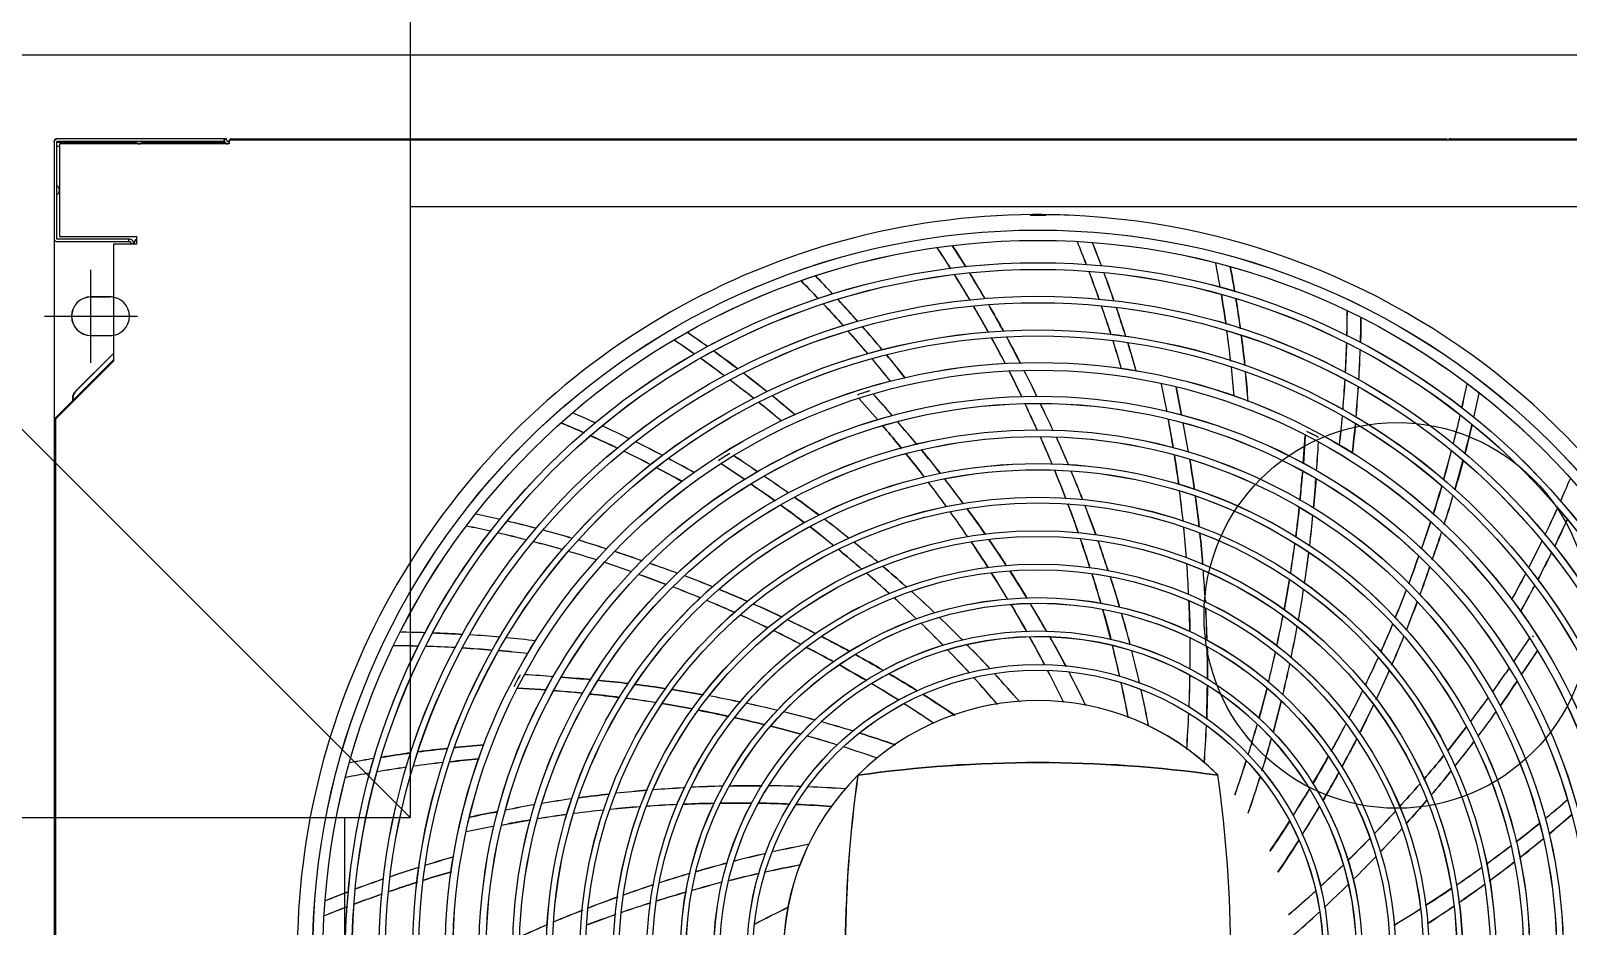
# Model space of a CAD drawing. Header units: millimetres. Extents: x 0 to 126150, y 0 to 89100.
# Drawn here: x 32251 to 32849, y 16356 to 16704 of the extents above; entities that cross this region are included whole.
import ezdxf

# ---------------------------------------------------------------- set-up
doc = ezdxf.new("R2010")
doc.units = ezdxf.units.MM
doc.header["$LTSCALE"] = 0.2
doc.layers.add('A_建築', color=8, linetype='Continuous')

msp = doc.modelspace()

# ---------------------------------------------------------------- linework, layer by layer
at = {"layer": 'A_建築', "lineweight": -3}
for points in [[(32398.87, 16398.49), (31723.87, 17073.49), (31723.87, 16398.49)], [(32178.02, 16694.94), (32178.02, 15994.94), (33108.02, 15994.94), (33108.02, 16694.94)]]:
    msp.add_lwpolyline(points, close=True, dxfattribs=at)
for points in [[(31723.87, 16398.49), (32398.87, 17073.49), (32398.87, 16398.49)], [(32327.55, 16661.85), (32327.55, 16662.45), (32261.55, 16662.45)], [(32326.54, 16662.45), (32326.54, 16660.46)], [(32329.35, 16662.45), (32802.05, 16662.45), (32802.05, 16661.95)], [(32333.55, 16661.95), (32333.55, 16662.45)], [(32803.55, 16661.95), (32803.55, 16662.45), (33024.55, 16662.45)], [(32260.52, 16661.44), (32260.52, 16028.45)], [(32260.55, 16028.45), (32260.55, 16661.45)], [(32957.52, 16661.94), (32328.52, 16661.94), (32328.52, 16660.44), (32262.52, 16660.44), (32262.52, 16624.44), (32292.52, 16624.44), (32292.52, 16621.44), (32283.52, 16621.44), (32283.52, 16575.94), (32261.02, 16553.44), (32261.02, 16136.44), (32283.52, 16113.94), (32283.52, 16068.44), (32292.52, 16068.44), (32292.52, 16065.44), (32262.52, 16065.44), (32262.52, 16029.44), (32328.52, 16029.44), (32328.52, 16027.94), (32957.52, 16027.94)], [(32957.55, 16661.95), (32328.55, 16661.95), (32328.55, 16660.46), (32262.55, 16660.46), (32262.55, 16624.45), (32292.55, 16624.45), (32292.55, 16621.45), (32283.54, 16621.45), (32283.54, 16575.95), (32261.05, 16553.45), (32261.05, 16136.45), (32283.54, 16113.95), (32283.54, 16068.45), (32292.55, 16068.45), (32292.55, 16065.45), (32262.55, 16065.45), (32262.55, 16029.45), (32328.55, 16029.45), (32328.55, 16027.95), (32957.55, 16027.95)], [(32327.52, 16661.86), (32327.52, 16662.44), (32261.52, 16662.44)], [(32261.52, 16623.45), (32261.52, 16661.44)], [(32327.23, 16660.74), (32326.52, 16661.44), (32261.52, 16661.44)], [(32292.09, 16661.04), (32261.52, 16661.04)], [(32262.5, 16659.44), (32261.52, 16659.44)], [(32261.55, 16622.45), (32289.55, 16622.45), (32289.55, 16623.45), (32261.55, 16623.45), (32261.55, 16661.45), (32326.54, 16661.45), (32327.25, 16660.75)], [(32292.04, 16661.05), (32261.55, 16661.05)], [(32262.55, 16659.45), (32261.55, 16659.45)], [(32294.95, 16661.05), (32324.75, 16661.05), (32324.75, 16660.46)], [(32294.95, 16661.04), (32324.72, 16661.04), (32324.72, 16660.46)], [(32326.52, 16662.44), (32326.52, 16660.44)], [(32326.52, 16660.44), (32326.52, 16661.44)], [(32327.23, 16662.15), (32327.93, 16661.45)], [(32328.55, 16661.45), (32327.95, 16661.45), (32327.25, 16662.15)], [(32327.94, 16661.45), (32328.52, 16661.45)], [(32328.52, 16660.45), (32327.94, 16660.45)], [(32329.32, 16662.44), (32802.02, 16662.44), (32802.02, 16661.94)], [(32333.52, 16662.44), (32333.52, 16661.94)], [(32802.81, 16662.15), (32802.6, 16661.94)], [(32803.52, 16661.95), (32803.52, 16662.44), (32953.52, 16662.44), (32953.52, 16661.95)], [(36313.39, 16635.99), (32398.87, 16635.99)], [(32640.02, 16632.93), (32640.02, 16632.73)], [(32641.02, 16632.73), (32641.02, 16632.94)], [(32645.02, 16632.73), (32645.02, 16632.94)], [(32646.02, 16632.73), (32646.02, 16632.93)], [(32261.52, 16622.45), (32289.52, 16622.45), (32289.52, 16623.44), (32261.52, 16623.44)], [(32274.77, 16575.35), (32274.77, 16611.54)], [(32282.25, 16600.95), (32274.75, 16600.95)], [(32274.77, 16600.94), (32282.27, 16600.94)], [(32256.67, 16593.44), (32292.86, 16593.44)], [(32274.75, 16585.95), (32282.25, 16585.95)], [(32274.77, 16585.94), (32282.27, 16585.94)], [(32283.54, 16578.95), (32268.75, 16564.25)], [(32268.76, 16564.21), (32283.52, 16578.97)], [(32260.52, 16553.44), (32283.52, 16576.44), (32282.46, 16575.38), (32282.71, 16575.13)], [(32283.54, 16576.45), (32260.55, 16553.45)], [(32282.75, 16575.15), (32282.45, 16575.35)], [(32636.79, 16562.11), (32631.92, 16571.94)], [(32631.95, 16571.95), (32636.75, 16562.15)], [(32693.22, 16556.25), (32691.05, 16567.08)], [(32693.25, 16556.25), (32691.05, 16567.05)], [(32267.71, 16560.63), (32267.71, 16561.67)], [(32267.75, 16561.65), (32267.75, 16560.65)], [(32572.85, 16562.95), (32573.25, 16563.05)], [(32573.21, 16563.04), (32572.89, 16562.94)], [(32580.72, 16553.19), (32573.53, 16561.35)], [(32573.55, 16561.35), (32580.75, 16553.15)], [(32637.93, 16559.54), (32639.06, 16557.17)], [(32639.05, 16557.15), (32637.95, 16559.55)], [(32584.25, 16548.95), (32582.55, 16550.95)], [(32582.57, 16550.91), (32584.26, 16548.91)], [(32694.15, 16550.95), (32693.65, 16553.55)], [(32693.65, 16553.55), (32694.12, 16550.96)], [(32746.2, 16536.03), (32746.91, 16547.1)], [(32746.95, 16547.05), (32746.25, 16536.05)], [(32747.55, 16548.65), (32747.85, 16548.55)], [(32747.87, 16548.53), (32747.57, 16548.68)], [(32518.85, 16537.35), (32519.15, 16537.55)], [(32519.14, 16537.54), (32518.86, 16537.36)], [(32528.95, 16529.95), (32519.85, 16536.05)], [(32529, 16529.93), (32519.86, 16536.01)], [(32745.92, 16533.33), (32745.7, 16530.72)], [(32745.95, 16533.35), (32745.75, 16530.75)], [(32531.32, 16528.25), (32533.48, 16526.76)], [(32533.44, 16526.75), (32531.35, 16528.25)], [(32792.15, 16502.85), (32795.75, 16513.35)], [(32792.15, 16502.85), (32795.7, 16513.35)], [(32485.05, 16494.05), (32474.55, 16497.65)], [(32485.1, 16494.08), (32474.55, 16497.64)], [(32790.25, 16497.85), (32791.15, 16500.25)], [(32791.17, 16500.28), (32790.28, 16497.81)], [(32490.15, 16492.25), (32487.65, 16493.05)], [(32487.68, 16493.09), (32490.15, 16492.21)], [(32827.95, 16458.95), (32834.15, 16468.15)], [(32827.98, 16458.93), (32834.11, 16468.14)], [(32835.62, 16468.83), (32835.44, 16469.11)], [(32835.65, 16468.85), (32835.45, 16469.15)], [(32826.33, 16456.65), (32824.83, 16454.49)], [(32826.35, 16456.65), (32824.84, 16454.45)], [(32439.45, 16449.75), (32439.25, 16449.45)], [(32439.44, 16449.79), (32439.28, 16449.5)], [(32451.92, 16448.12), (32440.71, 16448.84)], [(32440.75, 16448.85), (32451.95, 16448.15)], [(32454.63, 16447.84), (32457.25, 16447.62)], [(32457.25, 16447.65), (32454.65, 16447.85)], [(32848.99, 16405.4), (32846.99, 16403.7)], [(32848.94, 16405.35), (32846.94, 16403.65)], [(32373.54, 16248.55), (32373.54, 16398.55)], [(32431.74, 16395.15), (32420.65, 16392.95)], [(32431.72, 16395.15), (32420.65, 16392.92)], [(32434.42, 16395.57), (32437, 16396.04)], [(32434.44, 16395.55), (32437.05, 16396.05)]]:
    msp.add_lwpolyline(points, dxfattribs=at)
for points in [[(32261.55, 16662.45, 0.414214), (32260.54, 16661.45)], [(32327.25, 16662.16, 0.198912), (32326.54, 16662.45)], [(32329.35, 16662.45, 0.305139), (32328.6, 16661.96)], [(32803.55, 16662.45, 0.198912), (32802.84, 16662.16)], [(32260.52, 16661.44, -0.414214), (32261.52, 16662.44, 0.414214)], [(32295.25, 16661.44, -0.57735), (32291.79, 16661.44, 0.57735)], [(32291.81, 16661.45, 0.57735), (32295.28, 16661.45)], [(32324.46, 16661.04, 0.041822), (32324.16, 16661.44)], [(32324.48, 16661.05, 0.041822), (32324.18, 16661.45)], [(32324.92, 16661.04, -0.224493), (32326.16, 16660.46, 0.224493)], [(32326.18, 16660.47, 0.224493), (32324.95, 16661.05)], [(32327.23, 16662.15, 0.198912), (32326.52, 16662.44)], [(32327.23, 16660.74, 0.198912), (32327.94, 16660.45)], [(32327.24, 16660.74, 0.198912), (32327.95, 16660.45)], [(32328.58, 16661.95, -0.30514), (32329.32, 16662.44, 0.30514)], [(32802.81, 16662.15, -0.198912), (32803.52, 16662.44, 0.198912)], [(32261.52, 16644.17, -0.57735), (32261.52, 16640.71, 0.57735)], [(32261.55, 16640.72, 0.57735), (32261.55, 16644.18)], [(32641.02, 16632.94, 0.561254), (32387.82, 16211.46)], [(32394.64, 16199.22, 3775570.7332), (32394.64, 16199.22)], [(32394.61, 16199.21, 1.684427), (32655.02, 16632.69)], [(32646.02, 16632.73, 0.005212), (32640.02, 16632.73)], [(32640.04, 16632.74, -0.005212), (32646.04, 16632.74, 0.005212)], [(32655.02, 16632.69, 0.012156), (32641.02, 16632.94)], [(32260.52, 16623.45, 0.414214), (32261.52, 16622.44)], [(32260.54, 16623.45, 0.414214), (32261.55, 16622.45)], [(32291.52, 16621.44, 0.414214), (32289.52, 16623.44)], [(32289.52, 16622.44, -0.414214), (32290.52, 16621.44, 0.414214)], [(32291.55, 16621.45, 0.414214), (32289.55, 16623.45)], [(32290.55, 16621.45, 0.414214), (32289.55, 16622.45)], [(32292.48, 16623.59, 0.208767), (32291.52, 16621.39)], [(32292.51, 16623.55, 0.208765), (32291.55, 16621.35)], [(32615.02, 16612.59, 0.005043), (32609.73, 16620.85)], [(32609.75, 16620.87, -0.005043), (32615.04, 16612.61, 0.005043)], [(32661.87, 16613.49, 0.004771), (32658.36, 16622.36)], [(32661.89, 16613.48, 0.004771), (32658.38, 16622.35)], [(32664.21, 16621.87, -0.004898), (32667.68, 16613, 0.004898)], [(32667.73, 16613.03, 0.004898), (32664.26, 16621.9)], [(32609.13, 16611.95, 0.004857), (32603.85, 16620.11)], [(32609.18, 16611.91, 0.004857), (32603.9, 16620.07)], [(32563.31, 16602.04, 0.004979), (32556.6, 16609.02)], [(32563.33, 16601.99, 0.004979), (32556.63, 16608.97)], [(32616.57, 16599.79, 0.005687), (32610.66, 16609.51)], [(32616.62, 16599.75, 0.005687), (32610.71, 16609.47)], [(32622.47, 16600.28, 0.00594), (32616.52, 16610.17)], [(32622.49, 16600.3, 0.00594), (32616.54, 16610.2)], [(32666.83, 16600.04, 0.005684), (32662.93, 16610.71)], [(32666.86, 16600.03, 0.005684), (32662.95, 16610.71)], [(32672.68, 16599.24, 0.005959), (32668.76, 16610.14)], [(32672.72, 16599.27, 0.005959), (32668.8, 16610.17)], [(32713.9, 16604.57, 0.004775), (32712.18, 16613.96)], [(32713.9, 16604.61, 0.004775), (32712.19, 16614.01)], [(32717.83, 16612.6, -0.005074), (32719.56, 16602.89, 0.005074)], [(32719.58, 16602.9, 0.005074), (32717.84, 16612.61)], [(32557.6, 16600.33, 0.004694), (32551.06, 16607.07)], [(32551.1, 16607.05, -0.004694), (32557.64, 16600.31, 0.004694)], [(32274.75, 16600.95, 1), (32274.75, 16585.95)], [(32274.77, 16600.94, 1), (32274.77, 16585.94)], [(32283.51, 16600.84, 0.042491), (32282.25, 16600.95)], [(32282.27, 16585.94, 1), (32282.27, 16600.94)], [(32567.51, 16589.61, 0.005805), (32559.65, 16598.16)], [(32559.69, 16598.14, -0.005805), (32567.54, 16589.59, 0.005805)], [(32573.05, 16591.38, 0.005913), (32565.32, 16599.89)], [(32573.08, 16591.34, 0.005912), (32565.35, 16599.84)], [(32623.78, 16587.23, 0.005858), (32617.98, 16597.41)], [(32623.83, 16587.19, 0.005858), (32618.03, 16597.37)], [(32629.69, 16587.51, 0.006118), (32623.87, 16597.88)], [(32623.89, 16597.9, -0.006118), (32629.71, 16587.53, 0.006118)], [(32671.47, 16586.24, 0.005822), (32667.79, 16597.29)], [(32671.5, 16586.23, 0.005822), (32667.82, 16597.28)], [(32716.16, 16590.33, 0.005765), (32714.39, 16601.73)], [(32714.39, 16601.68, -0.005765), (32716.16, 16590.29, 0.005765)], [(32720, 16600.23, -0.006053), (32721.75, 16588.59, 0.006053)], [(32721.76, 16588.6, 0.006053), (32720.02, 16600.24)], [(32677.22, 16585.43, 0.006053), (32673.57, 16596.62)], [(32677.26, 16585.46, 0.006053), (32673.62, 16596.65)], [(32763.16, 16585.74, 0.004891), (32763.31, 16595.53)], [(32763.2, 16585.72, 0.004888), (32763.35, 16595.5)], [(32768.44, 16583.14, 0.004924), (32768.63, 16592.71)], [(32768.65, 16592.74, -0.004926), (32768.47, 16583.16, 0.004926)], [(32282.25, 16585.95, 0.04283), (32283.52, 16586.06)], [(32514.57, 16581.64, 0.004904), (32506.75, 16587.09)], [(32514.59, 16581.59, 0.004904), (32506.77, 16587.04)], [(32576.83, 16578.93, 0.00571), (32569.34, 16587.56)], [(32576.86, 16578.91, 0.00571), (32569.38, 16587.54)], [(32582.57, 16580.34, 0.006062), (32574.9, 16589.29)], [(32582.59, 16580.29, 0.006062), (32574.92, 16589.24)], [(32630.39, 16574.91, 0.005764), (32624.97, 16585.08)], [(32630.44, 16574.87, 0.005763), (32625.02, 16585.04)], [(32636.18, 16575.2, 0.005845), (32630.91, 16585.26)], [(32630.93, 16585.28, -0.005845), (32636.2, 16575.22, 0.005845)], [(32718, 16576.04, 0.005853), (32716.54, 16587.65)], [(32718, 16576, 0.005853), (32716.54, 16587.61)], [(32722.09, 16586.04, -0.006096), (32723.5, 16574.28, 0.006096)], [(32723.52, 16574.29, 0.006096), (32722.11, 16586.06)], [(32509.57, 16578.65, 0.004904), (32501.5, 16584.22)], [(32509.59, 16578.64, 0.004904), (32501.52, 16584.21)], [(32516.94, 16579.94, -0.006058), (32526.41, 16572.94, 0.006058)], [(32526.43, 16572.89, 0.006058), (32516.96, 16579.9)], [(32675.53, 16572.95, 0.005678), (32672.24, 16583.82)], [(32675.55, 16572.94, 0.005678), (32672.27, 16583.81)], [(32677.95, 16583.09, -0.005827), (32681.15, 16572.23, 0.005827)], [(32681.19, 16572.26, 0.005826), (32677.99, 16583.12)], [(32762.59, 16571.42, 0.005834), (32763.08, 16583.08)], [(32762.63, 16571.39, 0.005832), (32763.13, 16583.04)], [(32767.8, 16568.77, 0.005853), (32768.34, 16580.14)], [(32767.83, 16568.8, 0.005851), (32768.37, 16580.16)], [(32521.17, 16570.22, 0.005764), (32511.87, 16577.02)], [(32521.19, 16570.21, 0.005764), (32511.88, 16577.01)], [(32585.81, 16568.02, 0.005762), (32578.5, 16576.94)], [(32585.84, 16568, 0.005762), (32578.54, 16576.92)], [(32584.17, 16578.41, -0.005937), (32591.42, 16569.42, 0.005937)], [(32591.44, 16569.38, 0.005937), (32584.19, 16578.36)], [(32719.37, 16562.35, 0.005665), (32718.27, 16573.62)], [(32719.37, 16562.3, 0.005665), (32718.27, 16573.58)], [(32532.59, 16561.4, 0.005839), (32523.37, 16568.56)], [(32532.61, 16561.39, 0.005839), (32523.39, 16568.55)], [(32528.63, 16571.25, -0.005914), (32537.66, 16564.14, 0.005914)], [(32537.69, 16564.1, 0.005914), (32528.65, 16571.2)], [(32642.66, 16562.09, 0.011705), (32637.68, 16572.29)], [(32642.7, 16562.07, 0.011705), (32637.72, 16572.27)], [(32724.8, 16560.29, 0.005924), (32723.76, 16571.76)], [(32724.81, 16560.3, 0.005924), (32723.78, 16571.77)], [(32761.61, 16557.11, 0.005882), (32762.45, 16568.84)], [(32761.66, 16557.08, 0.00588), (32762.49, 16568.81)], [(32807.91, 16557.86, 0.004692), (32809.88, 16567.03)], [(32807.94, 16557.88, 0.004695), (32809.91, 16567.06)], [(32267.71, 16561.67, -0.198912), (32268.76, 16564.21, 0.198912)], [(32268.8, 16564.2, 0.198912), (32267.75, 16561.65)], [(32548.62, 16555.04, 0.005982), (32539.69, 16562.5)], [(32548.65, 16555, 0.005982), (32539.72, 16562.45)], [(32577.75, 16564.44, 0.00519), (32573.2, 16563.04)], [(32577.77, 16564.45, 0.005188), (32573.23, 16563.05)], [(32586.44, 16554.67, 0.011659), (32579.01, 16563.2)], [(32586.45, 16554.65, 0.011659), (32579.02, 16563.18)], [(32696.72, 16565.81, -0.011392), (32698.84, 16554.96, 0.011392)], [(32698.86, 16555, 0.011392), (32696.74, 16565.84)], [(32766.71, 16554.18, 0.005986), (32767.61, 16565.78)], [(32766.74, 16554.2, 0.005987), (32767.64, 16565.8)], [(32812.48, 16554.04, 0.004973), (32814.56, 16563.49)], [(32812.51, 16554.01, 0.004974), (32814.59, 16563.45)], [(32471.06, 16551.91, 0.005049), (32462.07, 16555.85)], [(32471.07, 16551.93, 0.005049), (32462.08, 16555.87)], [(32543.3, 16552.65, 0.005639), (32534.59, 16559.81)], [(32543.32, 16552.63, 0.005639), (32534.61, 16559.8)], [(32642.79, 16549, 0.004628), (32639.02, 16557.13)], [(32642.83, 16549.05, 0.004628), (32639.06, 16557.17)], [(32648.94, 16549.01, 0.005908), (32643.96, 16559.44)], [(32648.97, 16549.01, 0.005908), (32643.99, 16559.44)], [(32804.56, 16543.87, 0.005647), (32807.23, 16554.84)], [(32804.58, 16543.9, 0.005646), (32807.25, 16554.87)], [(32466.53, 16548.13, 0.004786), (32457.74, 16551.93)], [(32457.74, 16551.91, -0.004786), (32466.53, 16548.11, 0.004786)], [(32484.11, 16545.81, 0.005937), (32473.67, 16550.73)], [(32484.12, 16545.83, 0.005936), (32473.68, 16550.75)], [(32584.26, 16548.92, -0.004615), (32589.99, 16542.07, 0.004615)], [(32589.99, 16542.06, 0.004616), (32584.26, 16548.91)], [(32595.94, 16543.64, 0.005861), (32588.5, 16552.35)], [(32595.96, 16543.6, 0.005861), (32588.51, 16552.32)], [(32694.11, 16550.97, -0.004585), (32695.63, 16542.24, 0.004585)], [(32695.65, 16542.22, 0.004585), (32694.12, 16550.96)], [(32701.57, 16540.65, 0.005896), (32699.46, 16551.98)], [(32701.57, 16540.6, 0.005896), (32699.46, 16551.94)], [(32760.28, 16543.29, 0.00572), (32761.41, 16554.67)], [(32760.32, 16543.27, 0.005718), (32761.45, 16554.65)], [(32765.25, 16540.12, 0.005895), (32766.47, 16551.51)], [(32766.5, 16551.54, -0.005895), (32765.28, 16540.14, 0.005895)], [(32809.01, 16539.92, 0.005961), (32811.81, 16551.17)], [(32811.84, 16551.13, -0.00596), (32809.04, 16539.89, 0.00596)], [(32479.47, 16542.16, 0.005666), (32469.2, 16546.94)], [(32469.2, 16546.91, -0.005666), (32479.47, 16542.14, 0.005666)], [(32497.12, 16539.28, 0.006049), (32486.63, 16544.6)], [(32497.11, 16539.26, 0.006049), (32486.63, 16544.58)], [(32643.93, 16546.48, -0.00598), (32648.51, 16535.86, 0.00598)], [(32648.55, 16535.9, 0.00598), (32643.96, 16546.52)], [(32650.16, 16546.35, -0.006005), (32654.9, 16535.61, 0.006005)], [(32654.94, 16535.61, 0.006005), (32650.19, 16546.35)], [(32752.07, 16546.31, 0.005191), (32747.87, 16548.53)], [(32752.1, 16546.32, 0.005191), (32747.9, 16548.54, -0.001737)], [(32751.32, 16533.27, 0.011471), (32752.08, 16544.37)], [(32751.33, 16533.29, 0.011472), (32752.09, 16544.39)], [(32492.54, 16535.67, 0.005924), (32481.94, 16540.97)], [(32492.54, 16535.65, 0.005924), (32481.94, 16540.95)], [(32509.42, 16532.61, 0.005863), (32499.41, 16538.07)], [(32509.41, 16532.59, 0.005863), (32499.41, 16538.05)], [(32523.16, 16540.07, 0.005191), (32519.13, 16537.54)], [(32523.18, 16540.08, 0.005188), (32519.16, 16537.55, -0.001737)], [(32534.13, 16532.81, 0.01176), (32524.66, 16539.18)], [(32534.13, 16532.85, 0.01176), (32524.67, 16539.22)], [(32591.81, 16539.83, -0.005946), (32598.95, 16530.8, 0.005946)], [(32598.96, 16530.8, 0.005946), (32591.82, 16539.82)], [(32597.76, 16541.45, -0.005942), (32605.05, 16532.39, 0.005942)], [(32605.06, 16532.36, 0.005942), (32597.78, 16541.41)], [(32696.08, 16539.5, -0.005941), (32697.75, 16528.13, 0.005941)], [(32697.77, 16528.12, 0.005941), (32696.09, 16539.49)], [(32703.88, 16526.06, 0.006025), (32702.07, 16537.7)], [(32702.08, 16537.66, -0.006025), (32703.88, 16526.01, 0.006025)], [(32800.77, 16529.89, 0.005767), (32803.82, 16541.02)], [(32800.8, 16529.93, 0.005764), (32803.85, 16541.04)], [(32805.12, 16525.9, 0.006039), (32808.29, 16537.21)], [(32808.32, 16537.17, -0.006039), (32805.15, 16525.86, 0.006039)], [(32504.66, 16529.22, 0.00561), (32494.77, 16534.52)], [(32494.77, 16534.49, -0.00561), (32504.66, 16529.2, 0.00561)], [(32546.05, 16524.72, 0.005786), (32536.72, 16531.12)], [(32546.07, 16524.7, 0.005786), (32536.74, 16531.1)], [(32649.54, 16533.38, -0.006076), (32653.88, 16522.46, 0.006076)], [(32653.92, 16522.5, 0.006075), (32649.58, 16533.43)], [(32660.45, 16522.06, 0.006178), (32655.9, 16533.25)], [(32660.49, 16522.06, 0.006179), (32655.93, 16533.26)], [(32540.81, 16521.6, 0.004635), (32533.47, 16526.76)], [(32540.84, 16521.57, 0.004635), (32533.5, 16526.72)], [(32607.49, 16519.4, 0.006076), (32600.47, 16528.83)], [(32607.49, 16519.4, 0.006075), (32600.47, 16528.83)], [(32614.08, 16520.53, 0.006165), (32606.8, 16530.15)], [(32614.09, 16520.49, 0.006164), (32606.82, 16530.11)], [(32699.46, 16513.85, 0.006012), (32698.11, 16525.4)], [(32699.48, 16513.83, 0.006012), (32698.13, 16525.39)], [(32745.67, 16530.75, -0.004629), (32744.88, 16521.83, 0.004629)], [(32744.91, 16521.79, 0.004633), (32745.7, 16530.72)], [(32750.22, 16518.83, 0.005825), (32751.11, 16530.19)], [(32751.12, 16530.23, -0.005825), (32750.23, 16518.87, 0.005825)], [(32796.72, 16516.46, 0.005698), (32800.04, 16527.36)], [(32800.07, 16527.4, -0.005698), (32796.75, 16516.49, 0.005698)], [(32846.2, 16521.46, 0.004865), (32850.06, 16530.39)], [(32846.2, 16521.42, 0.004868), (32850.07, 16530.36)], [(32552.21, 16513.18, 0.00587), (32543.09, 16519.96)], [(32543.12, 16519.92, -0.00587), (32552.23, 16513.15, 0.00587)], [(32557.98, 16516.04, 0.00611), (32548.34, 16523.1)], [(32548.36, 16523.08, -0.00611), (32558.01, 16516.02, 0.00611)], [(32654.66, 16520.39, -0.006245), (32658.79, 16509.04, 0.006245)], [(32658.83, 16509.08, 0.006245), (32654.7, 16520.44)], [(32665.57, 16508.41, 0.006131), (32661.39, 16519.65)], [(32665.61, 16508.41, 0.006131), (32661.42, 16519.65)], [(32705.75, 16511.39, 0.006156), (32704.26, 16523.34)], [(32704.26, 16523.29, -0.006156), (32705.75, 16511.35, 0.006156)], [(32744.59, 16519, -0.005956), (32743.26, 16507.56, 0.005956)], [(32743.29, 16507.52, 0.005959), (32744.62, 16518.97)], [(32800.97, 16512.52, 0.005888), (32804.39, 16523.44)], [(32801, 16512.48, 0.005891), (32804.42, 16523.41)], [(32433.87, 16514.42, 0.004927), (32424.51, 16516.48)], [(32433.9, 16514.41, 0.004927), (32424.54, 16516.47)], [(32447.91, 16510.97, 0.005901), (32436.78, 16513.74)], [(32447.94, 16510.96, 0.005902), (32436.8, 16513.73)], [(32569.65, 16507.02, 0.006143), (32560.17, 16514.4)], [(32569.67, 16507, 0.006143), (32560.19, 16514.37)], [(32615.75, 16507.67, 0.006087), (32609, 16517.32)], [(32615.75, 16507.67, 0.006086), (32609, 16517.31)], [(32615.54, 16518.55, -0.006272), (32622.64, 16508.55, 0.006272)], [(32622.65, 16508.51, 0.006272), (32615.55, 16518.51)], [(32748.7, 16504.3, 0.006025), (32749.96, 16516.02)], [(32748.71, 16504.34, 0.006026), (32749.97, 16516.06)], [(32845.04, 16518.87, -0.005781), (32840.17, 16508.38, 0.005781)], [(32840.17, 16508.35, 0.005778), (32845.04, 16518.83)], [(32843.85, 16503.78, 0.00607), (32848.88, 16514.45)], [(32848.92, 16514.48, -0.006069), (32843.89, 16503.81, 0.006069)], [(32430.15, 16509.83, 0.004757), (32420.84, 16511.83)], [(32430.15, 16509.84, 0.004757), (32420.85, 16511.84)], [(32444.3, 16506.43, 0.005834), (32432.96, 16509.19)], [(32444.3, 16506.44, 0.005834), (32432.97, 16509.2)], [(32462.05, 16507.05, 0.006123), (32450.59, 16510.27)], [(32462.07, 16507.04, 0.006123), (32450.61, 16510.25)], [(32563.66, 16504.18, 0.00609), (32554.41, 16511.49)], [(32563.68, 16504.15, 0.00609), (32554.44, 16511.46)], [(32700.75, 16499.54, 0.006064), (32699.73, 16511.23)], [(32700.77, 16499.53, 0.006064), (32699.75, 16511.22)], [(32707.16, 16496.77, 0.006315), (32706, 16509.07)], [(32706.01, 16509.02, -0.006315), (32707.17, 16496.73, 0.006315)], [(32796.32, 16498.79, 0.011515), (32799.95, 16509.35)], [(32796.35, 16498.77, 0.011516), (32799.98, 16509.33)], [(32458.15, 16502.69, 0.005802), (32446.96, 16505.75)], [(32458.15, 16502.67, 0.005802), (32446.96, 16505.74)], [(32471.49, 16498.65, 0.005728), (32460.53, 16501.98)], [(32471.5, 16498.66, 0.005728), (32460.54, 16502)], [(32475.19, 16502.98, 0.005763), (32464.5, 16506.32)], [(32475.22, 16502.97, 0.005763), (32464.53, 16506.31)], [(32489.21, 16498.26, 0.011678), (32478.49, 16501.94)], [(32489.22, 16498.22, 0.011679), (32478.51, 16501.9)], [(32574.63, 16495.01, 0.00619), (32565.46, 16502.71)], [(32565.49, 16502.68, -0.00619), (32574.66, 16494.98, 0.00619)], [(32580.88, 16497.78, 0.006179), (32571.57, 16505.48)], [(32580.9, 16497.76, 0.006179), (32571.59, 16505.46)], [(32617.05, 16505.74, -0.00627), (32623.71, 16495.6, 0.00627)], [(32623.72, 16495.6, 0.00627), (32617.06, 16505.74)], [(32624.03, 16506.53, -0.005847), (32630.38, 16497.02, 0.005847)], [(32630.39, 16496.98, 0.005847), (32624.04, 16506.49)], [(32663.32, 16495.46, 0.006134), (32659.59, 16506.73)], [(32663.36, 16495.51, 0.006134), (32659.63, 16506.78)], [(32670.13, 16495.06, 0.005897), (32666.43, 16505.98)], [(32670.17, 16495.06, 0.005897), (32666.47, 16505.98)], [(32741.21, 16493.31, 0.006135), (32742.93, 16505.05)], [(32741.24, 16493.28, 0.006131), (32742.96, 16505.02)], [(32746.72, 16489.73, 0.006081), (32748.35, 16501.51)], [(32746.73, 16489.76, 0.006082), (32748.36, 16501.55)], [(32838.97, 16505.91, -0.005834), (32833.75, 16495.47, 0.005834)], [(32833.76, 16495.44, 0.005832), (32838.98, 16505.87)], [(32837.31, 16490.81, 0.006119), (32842.7, 16501.41)], [(32842.73, 16501.45, -0.006122), (32837.34, 16490.83, 0.006122)], [(32502.76, 16493.52, 0.005786), (32492.1, 16497.29)], [(32502.79, 16493.51, 0.005786), (32492.12, 16497.28)], [(32591.47, 16488.53, 0.005927), (32582.76, 16496.17)], [(32582.78, 16496.15, -0.005927), (32591.5, 16488.5, 0.005927)], [(32630.8, 16496.41, 0.000351), (32630.42, 16496.99)], [(32630.46, 16496.95, -0.000352), (32630.84, 16496.37, 0.000352)], [(32670.37, 16494.44, 0.000346), (32670.15, 16495.09)], [(32670.41, 16494.42, 0.000346), (32670.2, 16495.07)], [(32701.61, 16485.2, 0.006172), (32700.93, 16497.12)], [(32701.63, 16485.19, 0.006172), (32700.94, 16497.11)], [(32790.28, 16497.85, -0.004616), (32787.21, 16489.46, 0.004616)], [(32787.21, 16489.42, 0.00462), (32790.28, 16497.81)], [(32791.53, 16485.04, 0.005851), (32795.35, 16495.82)], [(32791.57, 16485, 0.005851), (32795.38, 16495.79)], [(32490.14, 16492.18, -0.004592), (32498.49, 16489.13, 0.004592)], [(32498.5, 16489.15, 0.004592), (32490.15, 16492.21)], [(32516.6, 16488.21, 0.006028), (32505.6, 16492.47)], [(32516.62, 16488.19, 0.006028), (32505.63, 16492.45)], [(32585.21, 16485.63, 0.006037), (32576.49, 16493.4)], [(32585.24, 16485.6, 0.006037), (32576.52, 16493.37)], [(32631.33, 16483.31, 0.006179), (32624.98, 16493.54)], [(32631.36, 16483.35, 0.006179), (32625.01, 16493.58)], [(32638.63, 16484.04, 0.006234), (32632.07, 16494.46)], [(32632.11, 16494.42, -0.006234), (32638.68, 16483.99, 0.006234)], [(32667.55, 16481.76, 0.006125), (32664.1, 16493.18)], [(32667.6, 16481.72, 0.006125), (32664.15, 16493.14)], [(32671.16, 16492, -0.006223), (32674.8, 16480.25, 0.006223)], [(32674.84, 16480.23, 0.006223), (32671.21, 16491.98)], [(32708.1, 16482.92, 0.005861), (32707.35, 16494.36)], [(32708.11, 16482.87, 0.005861), (32707.36, 16494.31)], [(32740.85, 16491.09, -0.006235), (32738.76, 16479.21, 0.006235)], [(32738.78, 16479.18, 0.006233), (32740.88, 16491.06)], [(32832.58, 16493.22, -0.005698), (32827.2, 16483.17, 0.005698)], [(32827.21, 16483.14, 0.0057), (32832.59, 16493.19)], [(32511.9, 16483.86, 0.006043), (32501.03, 16488.17)], [(32511.91, 16483.88, 0.006043), (32501.04, 16488.19)], [(32518.93, 16487.27, -0.006189), (32530.08, 16482.56, 0.006189)], [(32530.11, 16482.55, 0.006189), (32518.95, 16487.25)], [(32587.13, 16483.9, -0.006155), (32595.88, 16475.69, 0.006155)], [(32595.9, 16475.65, 0.006155), (32587.16, 16483.85)], [(32592.08, 16488.03, 0.000397), (32591.49, 16488.55)], [(32592.11, 16488.01, 0.000397), (32591.52, 16488.53)], [(32602.93, 16478.02, 0.006221), (32593.91, 16486.38)], [(32602.96, 16478.01, 0.006221), (32593.94, 16486.37)], [(32744.32, 16475.24, 0.006107), (32746.31, 16487.02)], [(32744.33, 16475.28, 0.006104), (32746.32, 16487.06)], [(32781.95, 16476.1, 0.005934), (32786.19, 16486.77)], [(32781.96, 16476.06, 0.005933), (32786.19, 16486.73)], [(32830.66, 16478.54, 0.005904), (32836.16, 16488.62)], [(32830.7, 16478.57, 0.005904), (32836.19, 16488.65)], [(32525.11, 16478.23, 0.006046), (32514.37, 16482.86)], [(32525.11, 16478.2, 0.006046), (32514.37, 16482.84)], [(32538.07, 16472.22, 0.00612), (32527.34, 16477.23)], [(32538.07, 16472.19, 0.00612), (32527.34, 16477.2)], [(32532.47, 16481.51, -0.006241), (32543.57, 16476.43, 0.006241)], [(32543.59, 16476.41, 0.006241), (32532.5, 16481.5)], [(32632.57, 16481.25, -0.006223), (32638.65, 16470.76, 0.006223)], [(32638.68, 16470.8, 0.006224), (32632.6, 16481.29)], [(32646.42, 16470.88, 0.00635), (32640.06, 16481.7)], [(32646.46, 16470.84, 0.00635), (32640.1, 16481.66)], [(32671.38, 16467.72, 0.006148), (32668.25, 16479.29)], [(32668.3, 16479.25, -0.006148), (32671.43, 16467.69, 0.006148)], [(32675.45, 16478.01, -0.006487), (32678.87, 16465.65, 0.006487)], [(32678.92, 16465.63, 0.006486), (32675.5, 16477.99)], [(32702.12, 16470.8, 0.006095), (32701.74, 16482.67)], [(32701.76, 16482.65, -0.006095), (32702.14, 16470.78, 0.006095)], [(32708.17, 16482.14, 0.000397), (32708.13, 16482.92)], [(32708.16, 16482.97, -0.000397), (32708.21, 16482.19, 0.000397)], [(32708.77, 16467.34, 0.006267), (32708.3, 16479.72)], [(32708.81, 16467.39, 0.006266), (32708.34, 16479.77)], [(32786.27, 16471.34, 0.00603), (32790.53, 16482.34)], [(32786.3, 16471.3, 0.00603), (32790.56, 16482.3)], [(32550.97, 16465.74, 0.006268), (32540.14, 16471.19)], [(32550.98, 16465.76, 0.006268), (32540.15, 16471.22)], [(32545.8, 16475.37, -0.00584), (32556.04, 16470.31, 0.00584)], [(32556.07, 16470.29, 0.00584), (32545.83, 16475.35)], [(32606.25, 16465.4, 0.006343), (32597.5, 16474.12)], [(32606.28, 16465.36, 0.006343), (32597.52, 16474.08)], [(32613.6, 16467.57, 0.006249), (32604.8, 16476.23)], [(32613.63, 16467.55, 0.006249), (32604.83, 16476.22)], [(32735.87, 16465.14, 0.006179), (32738.3, 16476.85)], [(32735.9, 16465.11, 0.006177), (32738.33, 16476.81)], [(32741.59, 16461.38, 0.005873), (32743.84, 16472.64)], [(32741.6, 16461.42, 0.005873), (32743.85, 16472.68)], [(32780.93, 16473.63, -0.006026), (32776.31, 16462.92, 0.006026)], [(32776.31, 16462.88, 0.006025), (32780.93, 16473.58)], [(32402.24, 16465.12, 0.004842), (32392.56, 16465.27)], [(32402.26, 16465.16, 0.004841), (32392.58, 16465.31)], [(32404.85, 16470.36, 0.005034), (32395.07, 16470.55)], [(32404.86, 16470.37, 0.005033), (32395.08, 16470.56)], [(32419.43, 16469.71, 0.006089), (32407.61, 16470.27)], [(32407.62, 16470.28, -0.006089), (32419.45, 16469.72, 0.006089)], [(32433.86, 16468.63, 0.006011), (32422.21, 16469.53)], [(32433.88, 16468.64, 0.006012), (32422.22, 16469.55)], [(32447.75, 16467.18, 0.005882), (32436.38, 16468.4)], [(32447.77, 16467.19, 0.005882), (32436.4, 16468.41)], [(32646.22, 16221.08, 154.826084), (32643.02, 16221.04)], [(32646.24, 16221.09, 154.851625), (32643.04, 16221.05)], [(32556.07, 16470.29, -0.00029), (32556.58, 16470.03, 0.00029)], [(32556.59, 16470.06, 0.00029), (32556.08, 16470.32)], [(32558.94, 16468.83, -0.006261), (32569.89, 16463.05, 0.006261)], [(32569.9, 16463.09, 0.006261), (32558.96, 16468.86)], [(32624.44, 16456.28, 0.006496), (32615.57, 16465.57)], [(32624.47, 16456.27, 0.006496), (32615.6, 16465.56)], [(32645.67, 16457.84, 0.006371), (32639.77, 16468.75)], [(32645.7, 16457.88, 0.006372), (32639.8, 16468.8)], [(32653.9, 16457.28, 0.006502), (32647.73, 16468.56)], [(32647.78, 16468.52, -0.006502), (32653.95, 16457.24, 0.006502)], [(32674.83, 16453.37, 0.006292), (32671.99, 16465.29)], [(32674.88, 16453.33, 0.006292), (32672.04, 16465.25)], [(32702.19, 16456.31, 0.006131), (32702.16, 16468.26)], [(32702.2, 16456.3, 0.006129), (32702.18, 16468.24)], [(32780.57, 16457.73, 0.006219), (32785.3, 16468.93)], [(32780.6, 16457.69, 0.006218), (32785.33, 16468.9)], [(32835.69, 16468.71, 0.000153), (32835.62, 16468.83)], [(32835.72, 16468.72, 0.000154), (32835.64, 16468.84)], [(32416.57, 16464.56, 0.005754), (32405.08, 16465.04)], [(32416.59, 16464.6, 0.005754), (32405.09, 16465.08)], [(32430.78, 16463.59, 0.005735), (32419.34, 16464.4)], [(32419.35, 16464.44, -0.005735), (32430.79, 16463.63, 0.005735)], [(32444.85, 16462.22, 0.005786), (32433.34, 16463.37)], [(32444.86, 16462.26, 0.005787), (32433.35, 16463.41)], [(32553.07, 16464.68, -0.006049), (32563.46, 16459.12, 0.006049)], [(32563.49, 16459.1, 0.006049), (32553.11, 16464.66)], [(32572.04, 16461.87, -0.006336), (32582.94, 16455.7, 0.006336)], [(32582.95, 16455.73, 0.006337), (32572.05, 16461.91)], [(32607.88, 16463.73, -0.006348), (32616.38, 16454.75, 0.006348)], [(32616.4, 16454.7, 0.006348), (32607.91, 16463.69)], [(32682.56, 16450.65, 0.006528), (32679.51, 16463.18)], [(32682.61, 16450.63, 0.006529), (32679.56, 16463.16)], [(32708.93, 16452.21, 0.006404), (32708.83, 16464.87)], [(32708.87, 16464.92, -0.006405), (32708.96, 16452.26, 0.006405)], [(32732.65, 16451.07, 0.006173), (32735.39, 16462.78)], [(32732.67, 16451.09, 0.006174), (32735.42, 16462.8)], [(32741.5, 16460.79, 0.000301), (32741.62, 16461.37)], [(32741.54, 16460.75, 0.000301), (32741.66, 16461.33)], [(32775.29, 16460.64, -0.006052), (32770.34, 16450.03, 0.006052)], [(32770.34, 16449.98, 0.006054), (32775.29, 16460.6)], [(32830.9, 16453.87, 0.011528), (32837.15, 16463.14)], [(32830.92, 16453.83, 0.011528), (32837.17, 16463.1)], [(32441.65, 16454, 0.005191), (32439.43, 16449.8)], [(32441.68, 16454.01, 0.005188), (32439.46, 16449.81)], [(32454.72, 16453.24, 0.011564), (32443.53, 16454.01)], [(32454.74, 16453.23, 0.011564), (32443.55, 16454.01)], [(32565.77, 16457.83, -0.00624), (32576.31, 16451.78, 0.00624)], [(32576.35, 16451.76, 0.00624), (32565.81, 16457.82)], [(32585.23, 16454.35, -0.00651), (32596.22, 16447.66, 0.00651)], [(32596.23, 16447.7, 0.00651), (32585.24, 16454.39)], [(32635.93, 16443.49, 0.007341), (32626.26, 16454.31)], [(32635.96, 16443.48, 0.007341), (32626.29, 16454.3)], [(32653.05, 16443.17, 0.007174), (32646.8, 16455.67)], [(32653.08, 16443.21, 0.007175), (32646.83, 16455.71)], [(32661.65, 16442.02, 0.00731), (32655.14, 16454.92)], [(32661.7, 16441.98, 0.007309), (32655.19, 16454.88)], [(32701.81, 16441.48, 0.006233), (32702.15, 16453.61)], [(32701.83, 16441.46, 0.006235), (32702.17, 16453.6)], [(32738.24, 16446.26, 0.006266), (32740.98, 16458.34)], [(32738.28, 16446.23, 0.006266), (32741.02, 16458.3)], [(32774.49, 16444.36, 0.006362), (32779.66, 16455.67)], [(32774.52, 16444.33, 0.006362), (32779.7, 16455.64)], [(32819.77, 16447.3, 0.004542), (32824.82, 16454.49)], [(32819.78, 16447.29, 0.004544), (32824.83, 16454.49)], [(32465.96, 16446.85, 0.004521), (32457.24, 16447.62)], [(32465.96, 16446.81, 0.004521), (32457.25, 16447.58)], [(32469.26, 16452.14, 0.005906), (32457.74, 16453.04)], [(32457.74, 16453.03, -0.005906), (32469.25, 16452.13, 0.005906)], [(32472.17, 16451.86, -0.005905), (32483.65, 16450.62, 0.005905)], [(32483.66, 16450.62, 0.005905), (32472.17, 16451.86)], [(32486.51, 16450.27, -0.006178), (32498.47, 16448.61, 0.006178)], [(32498.48, 16448.61, 0.006178), (32486.51, 16450.27)], [(32500.78, 16448.25, -0.00624), (32512.82, 16446.22, 0.00624)], [(32512.82, 16446.22, 0.00624), (32500.79, 16448.26)], [(32588.88, 16444.08, 0.006311), (32578.41, 16450.53)], [(32588.92, 16444.06, 0.006311), (32578.45, 16450.51)], [(32627.27, 16442.51, 0.007159), (32618.03, 16452.95)], [(32627.3, 16442.47, 0.007158), (32618.05, 16452.9)], [(32678.17, 16437.26, 0.007184), (32675.36, 16450.97)], [(32678.22, 16437.23, 0.007184), (32675.41, 16450.94)], [(32686.08, 16433.99, 0.007271), (32683.15, 16448.05)], [(32686.13, 16433.97, 0.007271), (32683.19, 16448.03)], [(32708.61, 16436.77, 0.006575), (32708.91, 16449.76)], [(32708.95, 16449.81, -0.006576), (32708.65, 16436.82, 0.006576)], [(32728.96, 16437.07, 0.006278), (32732.1, 16448.89)], [(32732.13, 16448.91, -0.006279), (32728.99, 16437.09, 0.006279)], [(32769.24, 16447.75, -0.006135), (32763.9, 16437.15, 0.006135)], [(32763.9, 16437.11, 0.006138), (32769.24, 16447.72)], [(32829.2, 16451.26, -0.005847), (32822.72, 16441.83, 0.005847)], [(32822.73, 16441.82, 0.005849), (32829.2, 16451.25)], [(32480.44, 16445.21, 0.005982), (32468.94, 16446.55)], [(32468.95, 16446.5, -0.005982), (32480.45, 16445.16, 0.005982)], [(32494.6, 16443.18, 0.00613), (32482.86, 16444.89)], [(32494.6, 16443.13, 0.00613), (32482.87, 16444.85)], [(32508.74, 16440.71, 0.006146), (32497.03, 16442.78)], [(32508.75, 16440.67, 0.006146), (32497.04, 16442.74)], [(32526.58, 16443.51, 0.005963), (32515.14, 16445.79)], [(32526.59, 16443.52, 0.005963), (32515.15, 16445.79)], [(32526.57, 16443.56, -0.000384), (32527.31, 16443.41, 0.000384)], [(32527.34, 16443.39, 0.000384), (32526.59, 16443.55)], [(32541.69, 16440.18, 0.006284), (32529.58, 16442.93)], [(32541.72, 16440.16, 0.006284), (32529.6, 16442.91)], [(32713.02, 16414.95, 2.414213), (32713.02, 16274.94)], [(32713.05, 16414.96, 2.414213), (32713.05, 16274.95)], [(32602.54, 16435.11, 0.007136), (32590.94, 16442.77)], [(32602.57, 16435.09, 0.007136), (32590.98, 16442.75)], [(32598.51, 16446.22, -0.007365), (32610.69, 16438.24, 0.007365)], [(32610.7, 16438.28, 0.007365), (32598.52, 16446.25)], [(32734.46, 16431.54, 0.006349), (32737.61, 16443.69)], [(32737.65, 16443.65, -0.006349), (32734.49, 16431.5, 0.006349)], [(32768.37, 16431.89, 0.005882), (32773.46, 16442.21)], [(32773.5, 16442.18, -0.005882), (32768.4, 16431.86, 0.005882)], [(32811.24, 16435.77, 0.005917), (32818.07, 16444.95)], [(32811.25, 16435.75, 0.005916), (32818.08, 16444.94)], [(32522.79, 16437.84, 0.006134), (32511.17, 16440.25)], [(32511.17, 16440.2, -0.006134), (32522.8, 16437.79, 0.006134)], [(32536.85, 16434.58, 0.006153), (32525.19, 16437.31)], [(32525.2, 16437.32, -0.006153), (32536.87, 16434.59, 0.006153)], [(32556.39, 16436.4, 0.006461), (32544.03, 16439.61)], [(32556.42, 16436.38, 0.006461), (32544.06, 16439.59)], [(32571.18, 16432.11, 0.006546), (32558.76, 16435.75)], [(32571.21, 16432.09, 0.006546), (32558.79, 16435.73)], [(32700.87, 16425.04, 0.007187), (32701.71, 16439.02)], [(32700.88, 16425.02, 0.007186), (32701.72, 16438.99)], [(32814.12, 16430, 0.005991), (32821.04, 16439.45)], [(32814.12, 16429.98, 0.00599), (32821.04, 16439.44)], [(32550.9, 16430.88, 0.006165), (32539.29, 16433.97)], [(32539.31, 16433.98, -0.006165), (32550.91, 16430.89, 0.006165)], [(32565.12, 16426.67, 0.006293), (32553.38, 16430.18)], [(32565.14, 16426.69, 0.006293), (32553.39, 16430.19)], [(32573.79, 16431.3, -0.007382), (32587.65, 16426.74, 0.007382)], [(32587.67, 16426.72, 0.007382), (32573.81, 16431.29)], [(32707.7, 16419.82, 0.00725), (32708.51, 16434.13)], [(32707.74, 16419.87, 0.007248), (32708.54, 16434.17)], [(32724.81, 16423.01, 0.006196), (32728.26, 16434.58)], [(32724.83, 16423.03, 0.006196), (32728.29, 16434.6)], [(32757.06, 16424.26, 0.006169), (32762.74, 16434.85)], [(32757.1, 16424.23, 0.00617), (32762.78, 16434.83)], [(32768.04, 16431.15, 0.000384), (32768.38, 16431.83)], [(32768.06, 16431.21, 0.000382), (32768.4, 16431.88)], [(32809.59, 16433.61, -0.0061), (32802.27, 16424.35, 0.0061)], [(32802.28, 16424.34, 0.0061), (32809.6, 16433.6)], [(32387.86, 16421.94, -0.005938), (32399.28, 16423.65, 0.005938)], [(32399.33, 16423.68, 0.005938), (32387.91, 16421.97)], [(32402.06, 16424.02, -0.005933), (32413.52, 16425.39, 0.005933)], [(32413.57, 16425.43, 0.005933), (32402.11, 16424.06)], [(32416.1, 16425.66, -0.005989), (32427.7, 16426.71, 0.005989)], [(32427.75, 16426.74, 0.005989), (32416.15, 16425.7)], [(32580.59, 16421.56, 0.007107), (32567.46, 16425.94)], [(32580.6, 16421.57, 0.007107), (32567.47, 16425.95)], [(32730.14, 16416.67, 0.00664), (32733.83, 16429.26)], [(32730.18, 16416.63, 0.006641), (32733.87, 16429.22)], [(32766.9, 16428.92, -0.006157), (32761.22, 16418.15, 0.006157)], [(32761.24, 16418.21, 0.006156), (32766.92, 16428.97)], [(32805.15, 16418.4, 0.006091), (32812.46, 16427.8)], [(32805.15, 16418.39, 0.006088), (32812.47, 16427.79)], [(32385.01, 16421.47, 0.004986), (32375.46, 16419.76)], [(32385.06, 16421.5, 0.004987), (32375.51, 16419.8)], [(32397.4, 16418.03, 0.00565), (32386.23, 16416.3)], [(32397.42, 16418.05, 0.00565), (32386.25, 16416.32)], [(32411.87, 16419.9, 0.005926), (32400.11, 16418.42)], [(32411.89, 16419.92, 0.005927), (32400.13, 16418.44)], [(32414.39, 16420.18, -0.005702), (32425.74, 16421.29, 0.005702)], [(32425.76, 16421.31, 0.005702), (32414.41, 16420.2)], [(32713.02, 16414.95, 0.07035), (32573.01, 16414.95)], [(32573.04, 16414.93, -0.07035), (32713.05, 16414.93, 0.07035)], [(32719.64, 16407.37, 0.007184), (32724.06, 16420.65)], [(32719.66, 16407.39, 0.007186), (32724.09, 16420.67)], [(32749.84, 16411.62, 0.006226), (32755.88, 16422.13)], [(32755.92, 16422.1, -0.006222), (32749.88, 16411.59, 0.006222)], [(32800.76, 16422.49, -0.006192), (32793.05, 16413.31, 0.006192)], [(32793.07, 16413.31, 0.006192), (32800.77, 16422.48)], [(32383.3, 16415.8, 0.004756), (32373.94, 16414.09)], [(32383.32, 16415.82, 0.004754), (32373.97, 16414.11)], [(32572.97, 16414.95, 0.070348), (32572.97, 16274.95)], [(32573.02, 16414.95, 0.07035), (32573.02, 16274.94)], [(32713.02, 16274.95, 0.070349), (32713.02, 16414.96)], [(32713.02, 16274.94, 0.07035), (32713.02, 16414.95)], [(32724.8, 16400.29, 0.00738), (32729.36, 16414.15)], [(32724.83, 16400.26, 0.007379), (32729.4, 16414.11)], [(32759.96, 16415.85, -0.006336), (32753.79, 16404.95, 0.006336)], [(32753.81, 16405.01, 0.006335), (32759.98, 16415.9)], [(32791.5, 16411.52, -0.006165), (32783.56, 16402.61, 0.006165)], [(32783.57, 16402.61, 0.006164), (32791.51, 16411.51)], [(32803.51, 16416.36, -0.00613), (32795.87, 16407.12, 0.00613)], [(32795.87, 16407.1, 0.00613), (32803.51, 16416.34)], [(32461.89, 16405.79, 0.006041), (32450.21, 16403.97)], [(32461.9, 16405.8, 0.006041), (32450.23, 16403.99)], [(32464.58, 16406.16, -0.006051), (32476.33, 16407.63, 0.006051)], [(32476.34, 16407.64, 0.006051), (32464.6, 16406.18)], [(32491.15, 16409.07, 0.006222), (32479.03, 16407.93)], [(32491.17, 16409.08, 0.006221), (32479.05, 16407.94)], [(32505.02, 16410.01, 0.005839), (32493.63, 16409.27)], [(32505.04, 16410.02, 0.005839), (32493.65, 16409.28)], [(32505.03, 16410.07, -0.000377), (32505.77, 16410.11, 0.000377)], [(32505.78, 16410.1, 0.000377), (32505.04, 16410.05)], [(32520.43, 16410.71, 0.00615), (32508.29, 16410.25)], [(32520.45, 16410.69, 0.00615), (32508.3, 16410.23)], [(32523.1, 16410.77, -0.006393), (32535.74, 16410.87, 0.006393)], [(32535.75, 16410.85, 0.006393), (32523.11, 16410.76)], [(32551.05, 16410.56, 0.006563), (32538.08, 16410.85)], [(32551.06, 16410.54, 0.006563), (32538.09, 16410.84)], [(32568.13, 16409.64, 0.007259), (32553.81, 16410.45)], [(32568.14, 16409.63, 0.007258), (32553.82, 16410.43)], [(32742.25, 16399.22, 0.006179), (32748.56, 16409.47)], [(32742.29, 16399.2, 0.006178), (32748.6, 16409.45)], [(32422.12, 16398.63, -0.011415), (32432.98, 16400.76, 0.011415)], [(32433.01, 16400.8, 0.011417), (32422.14, 16398.67)], [(32447.43, 16403.5, 0.005964), (32435.97, 16401.37)], [(32447.45, 16403.51, 0.005966), (32435.98, 16401.38)], [(32459.84, 16399.69, 0.005846), (32448.65, 16398.04)], [(32459.87, 16399.66, 0.005846), (32448.68, 16398.01)], [(32474.32, 16401.42, 0.006086), (32462.63, 16400.06)], [(32474.35, 16401.39, 0.006087), (32462.65, 16400.03)], [(32488.52, 16402.7, 0.006165), (32476.64, 16401.66)], [(32488.55, 16402.67, 0.006165), (32476.66, 16401.63)], [(32502.78, 16403.55, 0.006171), (32490.86, 16402.87)], [(32502.81, 16403.52, 0.006172), (32490.88, 16402.84)], [(32505.25, 16403.67, -0.00618), (32517.28, 16404.05, 0.00618)], [(32517.32, 16404.05, 0.00618), (32505.29, 16403.67)], [(32519.68, 16404.09, -0.00613), (32531.62, 16404.11, 0.00613)], [(32531.66, 16404.11, 0.00613), (32519.72, 16404.09)], [(32534.34, 16404.08, -0.006296), (32546.59, 16403.73, 0.006296)], [(32546.63, 16403.73, 0.006295), (32534.38, 16404.08)], [(32549.04, 16403.62, -0.007115), (32562.88, 16402.79, 0.007115)], [(32562.92, 16402.79, 0.007116), (32549.09, 16403.62)], [(32745.72, 16391.63, 0.00658), (32752.48, 16402.74)], [(32745.74, 16391.68, 0.006581), (32752.5, 16402.79)], [(32773.78, 16392.12, 0.006087), (32781.89, 16400.76)], [(32773.81, 16392.16, 0.006088), (32781.93, 16400.8)], [(32794.16, 16405.11, -0.005856), (32786.6, 16396.51, 0.005856)], [(32786.6, 16396.49, 0.005855), (32794.16, 16405.1)], [(32840.2, 16398.02, 0.004576), (32846.99, 16403.7)], [(32840.22, 16398.06, 0.004573), (32847.01, 16403.74)], [(32841.72, 16392.13, 0.005816), (32850.37, 16399.52)], [(32841.76, 16392.08, 0.005814), (32850.41, 16399.47)], [(32445.79, 16397.58, 0.00461), (32437, 16396.05)], [(32437.03, 16396.01, -0.004609), (32445.81, 16397.55, 0.004609)], [(32733.17, 16385.39, 0.007198), (32740.89, 16397.09)], [(32740.93, 16397.06, -0.0072), (32733.2, 16385.36, 0.0072)], [(32776.07, 16385.01, 0.006283), (32784.51, 16394.12)], [(32776.07, 16385, 0.006285), (32784.51, 16394.11)], [(32786.12, 16395.91, 0.00038), (32786.62, 16396.47)], [(32786.63, 16396.48, -0.00038), (32786.13, 16395.92, 0.00038)], [(32828.88, 16389, 0.006019), (32838.01, 16396.23)], [(32828.9, 16389.05, 0.006017), (32838.03, 16396.27)], [(32553.99, 16388.05, 0.007285), (32539.9, 16385.11)], [(32554.01, 16388.08, 0.007287), (32539.91, 16385.14)], [(32744.32, 16389.4, -0.00737), (32736.33, 16377.21, 0.00737)], [(32736.35, 16377.26, 0.007369), (32744.33, 16389.45)], [(32763.4, 16381.64, 0.006218), (32771.94, 16390.22)], [(32763.43, 16381.68, 0.006216), (32771.98, 16390.26)], [(32817.37, 16380.39, 0.006109), (32826.85, 16387.44)], [(32817.39, 16380.43, 0.006109), (32826.87, 16387.49)], [(32830.39, 16382.95, 0.005956), (32839.46, 16390.25)], [(32830.43, 16382.9, 0.005956), (32839.5, 16390.2)], [(32415.9, 16383.22, 0.005908), (32404.89, 16379.98)], [(32415.94, 16383.18, 0.005909), (32404.92, 16379.94)], [(32537.17, 16384.49, 0.00648), (32524.73, 16381.46)], [(32537.2, 16384.53, 0.00648), (32524.75, 16381.5)], [(32765.65, 16374.37, 0.006373), (32774.49, 16383.35)], [(32774.49, 16383.35, -0.006375), (32765.66, 16374.37, 0.006375)], [(32391.09, 16375.51, -0.006131), (32402.42, 16379.21, 0.006131)], [(32402.46, 16379.17, 0.006133), (32391.12, 16375.47)], [(32414.93, 16377.43, 0.005638), (32404.14, 16374.17)], [(32404.19, 16374.17, -0.005637), (32414.98, 16377.43, 0.005637)], [(32507.76, 16376.77, 0.006272), (32495.91, 16373.11)], [(32507.78, 16376.81, 0.006274), (32495.93, 16373.14)], [(32522.33, 16380.84, 0.006363), (32510.21, 16377.49)], [(32510.23, 16377.53, -0.006362), (32522.35, 16380.87, 0.006362)], [(32522.71, 16373.96, -0.006318), (32534.68, 16376.81, 0.006318)], [(32534.71, 16376.78, 0.006318), (32522.74, 16373.93)], [(32537.09, 16377.34, -0.007117), (32550.67, 16380.12, 0.007117)], [(32550.7, 16380.09, 0.007118), (32537.12, 16377.31)], [(32761.67, 16379.96, -0.006222), (32752.86, 16371.63, 0.006222)], [(32752.9, 16371.68, 0.00622), (32761.71, 16380)], [(32805.84, 16372.27, 0.006055), (32815.44, 16378.99)], [(32805.86, 16372.32, 0.006056), (32815.46, 16379.04)], [(32818.53, 16373.92, 0.0062), (32828.2, 16381.23)], [(32818.57, 16373.87, 0.006202), (32828.24, 16381.19)], [(32365.96, 16366.19, -0.004918), (32374.87, 16369.67, 0.004918)], [(32374.9, 16369.64, 0.004917), (32366, 16366.15)], [(32388.51, 16374.63, 0.005899), (32377.72, 16370.75)], [(32388.54, 16374.59, 0.005896), (32377.75, 16370.71)], [(32401.74, 16373.4, 0.005854), (32390.64, 16369.7)], [(32390.68, 16369.71, -0.005856), (32401.79, 16373.41, 0.005856)], [(32492.9, 16372.09, 0.005939), (32481.9, 16368.36)], [(32492.94, 16372.14, 0.005939), (32481.94, 16368.41)], [(32493.47, 16372.31, 0.000311), (32492.89, 16372.12)], [(32493.49, 16372.35, 0.00031), (32492.91, 16372.16)], [(32506.18, 16369.5, 0.006126), (32494.76, 16366.05)], [(32520.2, 16373.33, 0.00627), (32508.41, 16370.14)], [(32520.23, 16373.3, 0.006268), (32508.44, 16370.11)], [(32750.99, 16369.92, -0.007191), (32740.5, 16360.63, 0.007191)], [(32740.54, 16360.66, 0.007193), (32751.03, 16369.96)], [(32754.34, 16363.51, 0.006529), (32763.68, 16372.42)], [(32754.35, 16363.51, 0.006528), (32763.68, 16372.42)], [(32793.68, 16364.24, 0.006183), (32803.68, 16370.81)], [(32803.7, 16370.85, -0.006183), (32793.7, 16364.29, 0.006183)], [(32806.54, 16365.36, 0.006305), (32816.59, 16372.5)], [(32806.59, 16365.31, 0.006305), (32816.64, 16372.46)], [(32374.5, 16363.8, 0.004864), (32365.45, 16360.22)], [(32374.54, 16363.81, 0.004865), (32365.5, 16360.23)], [(32388.06, 16368.8, 0.005867), (32377.04, 16364.77)], [(32377.09, 16364.78, -0.005864), (32388.1, 16368.81, 0.005864)], [(32479.66, 16367.57, 0.006304), (32468.1, 16363.27)], [(32479.7, 16367.61, 0.006305), (32468.14, 16363.31)], [(32492.5, 16365.34, 0.006178), (32481.15, 16361.59)], [(32492.52, 16365.3, 0.006179), (32481.16, 16361.55)], [(32506.21, 16369.47, 0.006127), (32494.79, 16366.02)], [(32545.92, 16363.6, 0.007331), (32532.98, 16357.07)], [(32545.94, 16363.57, 0.007331), (32533.01, 16357.05)], [(32795.01, 16357.62, 0.005908), (32804.62, 16364.03)], [(32795.05, 16357.57, 0.005909), (32804.66, 16363.99)], [(32466, 16362.45, 0.006286), (32454.62, 16357.82)], [(32466.05, 16362.5, 0.006288), (32454.66, 16357.87)], [(32478.81, 16360.78, 0.006113), (32467.69, 16356.74)], [(32478.83, 16360.74, 0.006113), (32467.71, 16356.7)], [(32741.57, 16352.04, 0.007352), (32752.41, 16361.72)], [(32741.57, 16352.03, 0.007351), (32752.4, 16361.71)], [(32781.48, 16356.62, 0.006131), (32791.63, 16362.92)], [(32781.51, 16356.65, 0.006132), (32791.66, 16362.95)], [(32794.57, 16357.22, 0.000301), (32795.07, 16357.55)], [(32452.35, 16356.86, 0.006102), (32441.43, 16352.04)], [(32441.47, 16352.09, -0.006104), (32452.39, 16356.91, 0.006104)], [(32795.04, 16357.54, -0.000301), (32794.54, 16357.21, 0.000301)]]:
    msp.add_lwpolyline(points, format="xyb", dxfattribs=at)
for centre, radius in [((32643.02, 16344.94), 282), ((32643.04, 16344.95), 282), ((32643.02, 16344.94), 278), ((32643.04, 16344.95), 278), ((32643.02, 16344.94), 269.3), ((32643.04, 16344.95), 269.3), ((32643.02, 16344.94), 266.7), ((32643.04, 16344.95), 266.7), ((32643.02, 16344.94), 256.25), ((32643.04, 16344.95), 256.25), ((32643.02, 16344.94), 253.75), ((32643.04, 16344.95), 253.75), ((32643.02, 16344.94), 243.15), ((32643.04, 16344.95), 243.15), ((32643.02, 16344.94), 240.85), ((32643.04, 16344.95), 240.85), ((32643.02, 16344.94), 230.5), ((32643.04, 16344.95), 230.5), ((32643.02, 16344.94), 227.5), ((32643.04, 16344.95), 227.5), ((32643.02, 16344.94), 217.4), ((32643.04, 16344.95), 217.4), ((32643.02, 16344.94), 214.6), ((32643.04, 16344.95), 214.6), ((32643.02, 16344.94), 204.3), ((32643.04, 16344.95), 204.3), ((32782.61, 16477.09), 75), ((32643.02, 16344.94), 201.7), ((32643.04, 16344.95), 201.7), ((32643.02, 16344.94), 191.2), ((32643.04, 16344.95), 191.2), ((32643.02, 16344.94), 188.8), ((32643.04, 16344.95), 188.8), ((32643.02, 16344.94), 178.1), ((32643.04, 16344.95), 178.1), ((32643.02, 16344.94), 175.9), ((32643.04, 16344.95), 175.9), ((32643.02, 16344.94), 165.1), ((32643.04, 16344.95), 165.1), ((32643.02, 16344.94), 162.9), ((32643.04, 16344.95), 162.9), ((32643.02, 16344.94), 152.1), ((32643.04, 16344.95), 152.1), ((32643.02, 16344.94), 149.9), ((32643.04, 16344.95), 149.9), ((32643.02, 16344.94), 139.1), ((32643.04, 16344.95), 139.1), ((32643.02, 16344.94), 136.9), ((32643.04, 16344.95), 136.9), ((32643.02, 16344.94), 126.1), ((32643.04, 16344.95), 126.1), ((32643.02, 16344.94), 113.1), ((32643.04, 16344.95), 113.1), ((32643.02, 16344.94), 110.9), ((32643.04, 16344.95), 110.9)]:
    msp.add_circle(centre, radius, dxfattribs=at)

doc.saveas('drawing.dxf')
